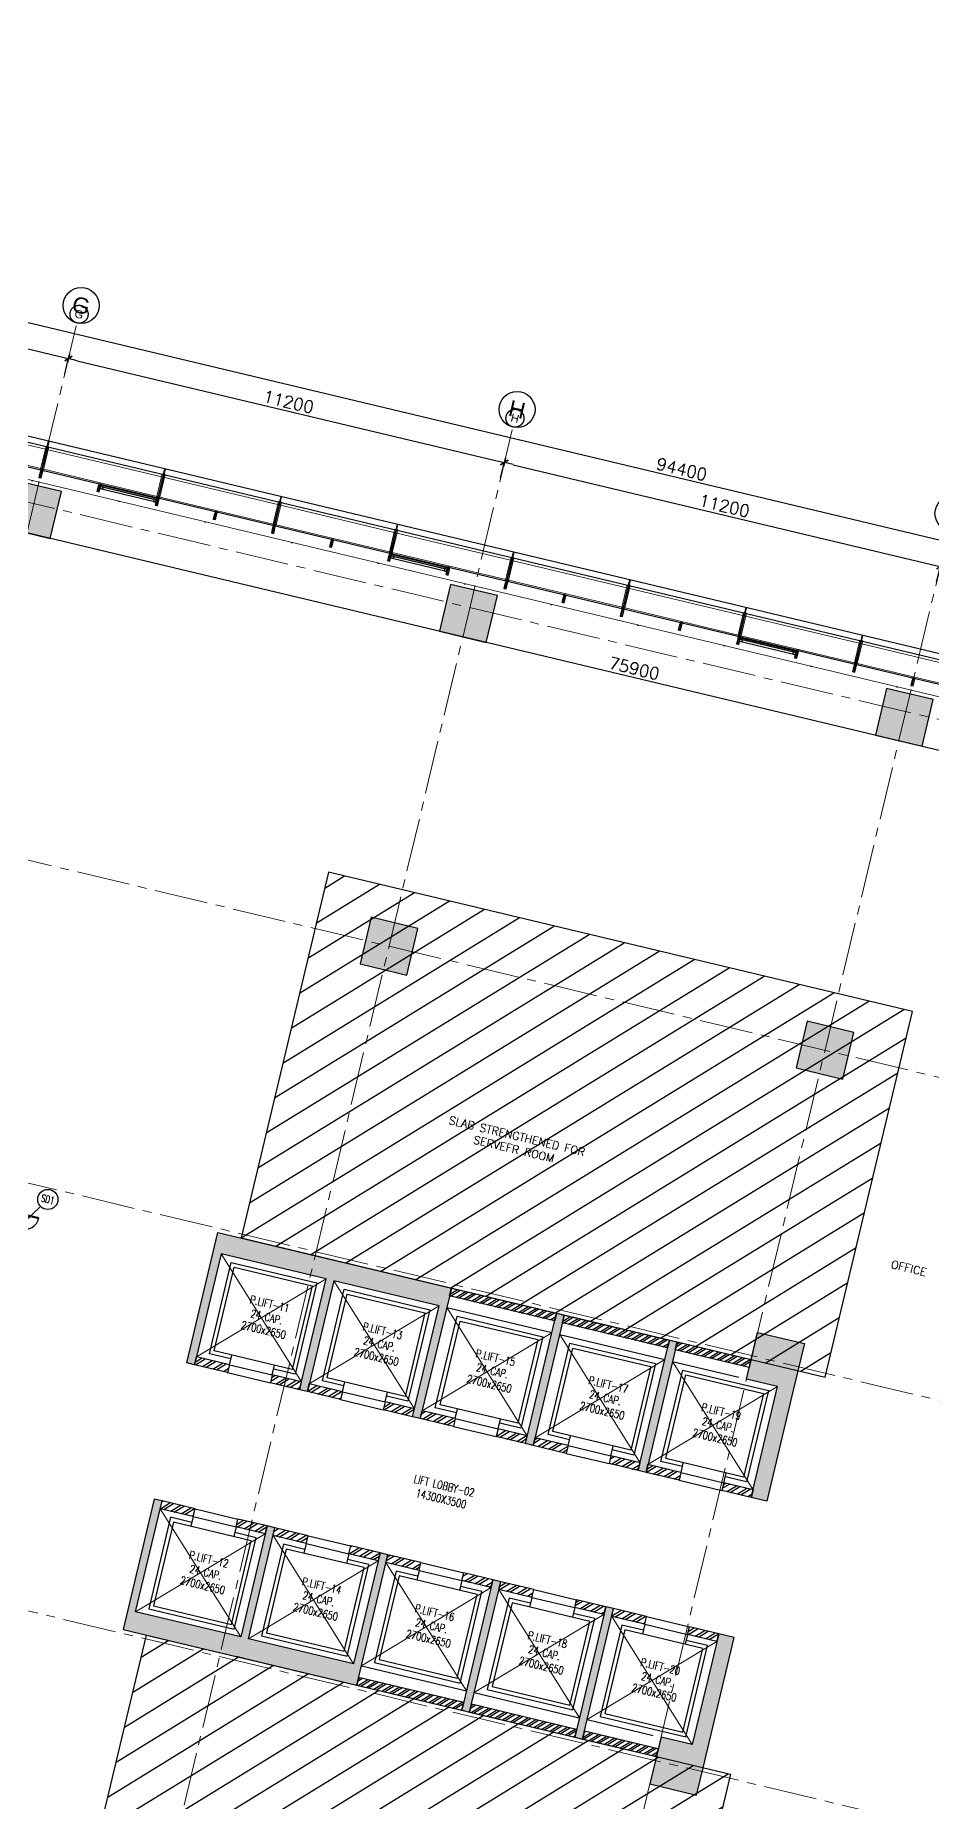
# Model space of a CAD drawing. Header units: millimetres. Extents: x 783817721 to 783927949, y 1443754877 to 1443839643.
# Drawn here: x 783863841 to 783886241, y 1443793522 to 1443837664 of the extents above; entities that cross this region are included whole.
import ezdxf
from ezdxf.enums import TextEntityAlignment as Align

# ---------------------------------------------------------------- set-up
doc = ezdxf.new("R2010")
doc.units = ezdxf.units.MM
doc.header["$LTSCALE"] = 700
doc.header["$PDMODE"] = 32
doc.header["$PDSIZE"] = 0.35
for name, pattern in [('CENTER2', [28.575, 19.05, -3.175, 3.175, -3.175]), ('DOT2', [3.175, 0, -3.175]), ('HIDDEN', [9.525, 6.35, -3.175]), ('HIDDEN2', [0.1875, 0.125, -0.0625]), ('x-1-002 base$0$B0703', [4.6875, 3.125, -1.5625])]:
    doc.linetypes.add(name, pattern=pattern)
doc.layers.get('0').update_dxf_attribs({"linetype": 'CONTINUOUS'})
doc.layers.get('Defpoints').update_dxf_attribs({"linetype": 'CONTINUOUS'})
for name, color, linetype, lineweight in [('2-004-Parking Entrance-section base$0$00ANNO-d', 9, 'CONTINUOUS', 5), ('A-CUTOUT BELOW', 8, 'HIDDEN', 5), ('A-GRID', 31, 'CENTER2', 5), ('A-SLAB', 5, 'CONTINUOUS', 9), ('x-1-002 base$0$28STRU-z', 8, 'x-1-002 base$0$B0703', 9), ('x-1-002 base$0$31EXFR', 7, 'CONTINUOUS', 25), ('x-1-002 base$0$31EXFR-a', 6, 'CONTINUOUS', 13)]:
    doc.layers.add(name, color=color, linetype=linetype, lineweight=lineweight)
for name, color, linetype in [('A-COL', 31, 'CONTINUOUS'), ('A-COL-HAT', 250, 'CONTINUOUS'), ('A-DIM-GRID', 3, 'CONTINUOUS'), ('A-DOOR', 1, 'CONTINUOUS'), ('A-GLAZING', 1, 'CONTINUOUS'), ('A-GN', 2, 'CONTINUOUS'), ('A-HATCH', 8, 'CONTINUOUS'), ('A-LIFT', 2, 'CONTINUOUS'), ('A-SILL', 2, 'CONTINUOUS'), ('A-sunk', 250, 'CONTINUOUS'), ('A-TAG-DOOR', 2, 'CONTINUOUS'), ('A-TAG-RMNAME', 6, 'CONTINUOUS'), ('A-UNS profile', 1, 'CONTINUOUS'), ('A-WALL', 7, 'CONTINUOUS'), ('A-Wall cutout', 6, 'HIDDEN2'), ('A-Wall Cutout marking', 6, 'HIDDEN'), ('A-WALL-XXX', 7, 'CONTINUOUS'), ('x-1-002 base$0$00DM50', 9, 'CONTINUOUS'), ('x-1-002 base$0$31 EXFR', 7, 'CONTINUOUS')]:
    doc.layers.add(name, color=color, linetype=linetype)
doc.layers.add('x-1-002 base$0$31EXFR-hlp', color=32, linetype='CONTINUOUS', plot=False)
doc.layers.add('x-1-002 base$0$41EXFI-hlp', color=32, linetype='CONTINUOUS', lineweight=18, plot=False)
doc.layers.add('x-1-003 base$0$43FLFI-$', color=32, linetype='CONTINUOUS', lineweight=18, plot=False)
doc.layers.get('A-Wall cutout').off()
doc.styles.add('Arial', font='arial.ttf')
doc.styles.add('ROMANS', font='romans.shx')
doc.dimstyles.new('A-DIM-100', dxfattribs={"dimscale": 100, "dimtxt": 2, "dimasz": 1.5, "dimexe": 0, "dimexo": 0, "dimgap": 0.5, "dimtad": 1, "dimdec": 0, "dimzin": 0, "dimdsep": 46, "dimtxsty": 'ROMANS', "dimblk": 'AR-DIM-ARROW', "dimcen": 0.09, "dimclrd": 3, "dimclre": 8, "dimclrt": 6, "dimadec": 0, "dimazin": 0, "dimtfac": 1, "dimtdec": 0, "dimtofl": 0, "dimtmove": 0, "dimatfit": 3, "dimldrblk": 'AR-LED-ARROW', "dimfxl": 0.18, "dimtolj": 1, "dimtzin": 0, "dimlwd": -1, "dimarcsym": 0})
doc.dimstyles.new('A-DIM-GRID-100', dxfattribs={"dimscale": 100, "dimtxt": 3, "dimasz": 2.25, "dimexe": 0.18, "dimexo": 0, "dimgap": 0.75, "dimtad": 1, "dimdec": 0, "dimzin": 0, "dimdsep": 46, "dimtxsty": 'ROMANS', "dimblk": 'AR-DIM-ARROW', "dimcen": 2, "dimclrd": 256, "dimclre": 8, "dimclrt": 7, "dimaunit": 1, "dimadec": 0, "dimazin": 0, "dimtfac": 1, "dimtdec": 0, "dimtix": 1, "dimtofl": 0, "dimtmove": 2, "dimatfit": 3, "dimldrblk": 'AR-LED-ARROW', "dimfxl": 0.18, "dimtolj": 1, "dimtzin": 0, "dimlwd": -1, "dimlwe": -1, "dimarcsym": 0})
pattern_1 = [(31.58264, (783812088.39, 1443708293.1), (-99.77015, 162.28422), []), (31.58264, (783812175.74, 1443708272.26), (-99.77015, 162.28422), [])]
pattern_2 = [(31.58264, (783689694.3, 1443468547.2), (-332.5672, 540.9474), [])]
pattern_3 = [(31.58264, (783833182.66, 1443833780.9), (-74.8276, 121.71316), []), (31.58264, (783833248.17, 1443833765.27), (-74.8276, 121.71316), [])]

# ---------------------------------------------------------------- blocks, each defined once
blk = doc.blocks.new('TAG-GRID-NO')
blk.add_circle((0, 0), 4.5)
at = {"color": 6, "style": 'Arial'}
blk.add_attdef('AA', text='', height=4, dxfattribs=at).set_placement((0, 0), align=Align.MIDDLE_CENTER)
blk = doc.blocks.new('col-2 -15')
at = {"layer": 'A-COL', "ltscale": 0.1}
h = blk.add_hatch(color=250, dxfattribs=at)
h.dxf.hatch_style = 1
h.paths.add_polyline_path([(53500, 26350), (53500, 27550), (54700, 27550), (54700, 26850), (54700, 26350), (54700, 23500), (54300, 23500), (54300, 26350)])
h.paths.add_polyline_path([(53500, 17150), (53500, 15950), (54700, 15950), (54700, 16650), (54700, 17150), (54700, 20000), (54300, 20000), (54300, 17150)])
h = blk.add_hatch(color=250, dxfattribs=at)
h.dxf.hatch_style = 1
h.paths.add_polyline_path([(45800, 16650), (45800, 20000), (45600, 20000), (45600, 17150), (42900, 17150), (42900, 20000), (42700, 20000), (42700, 17150), (40000, 17150), (40000, 20000), (39800, 20000), (39800, 16650), (42700, 16650), (42700, 16651), (42900, 16651), (42900, 16650), (45400, 16650), (45600, 16650)])
h.paths.add_polyline_path([(45800, 26350), (45800, 26850), (39800, 26850), (39800, 23500), (40000, 23500), (40000, 26350), (42700, 26350), (42700, 23500), (42900, 23500), (42900, 26350), (45600, 26350), (45600, 23500), (45800, 23500)])
h = blk.add_hatch(color=250, dxfattribs=at)
h.dxf.hatch_style = 1
h.paths.add_polyline_path([(48700, 26850), (48700, 23500), (48500, 23500), (48500, 26850)])
h = blk.add_hatch(color=250, dxfattribs=at)
h.dxf.hatch_style = 1
h.paths.add_polyline_path([(51600, 26850), (51600, 23500), (51400, 23500), (51400, 26850)])
h = blk.add_hatch(color=250, dxfattribs=at)
h.dxf.hatch_style = 1
h.paths.add_polyline_path([(48700, 16650), (48700, 20000), (48500, 20000), (48500, 16650)])
h = blk.add_hatch(color=250, dxfattribs=at)
h.dxf.hatch_style = 1
h.paths.add_polyline_path([(51600, 16650), (51600, 20000), (51400, 20000), (51400, 16650)])
at = {"layer": 'A-COL-HAT', "ltscale": 0.1}
h = blk.add_hatch(color=256, dxfattribs=at)
h.dxf.hatch_style = 1
h.paths.add_polyline_path([(30500, 42750), (31700, 42750), (31700, 43950), (30500, 43950)])
h = blk.add_hatch(color=256, dxfattribs=at)
h.dxf.hatch_style = 1
h.paths.add_polyline_path([(41700, 42750), (42900, 42750), (42900, 43950), (41700, 43950)])
h = blk.add_hatch(color=256, dxfattribs=at)
h.dxf.hatch_style = 1
h.paths.add_polyline_path([(52900, 42750), (54100, 42750), (54100, 43950), (52900, 43950)])
h = blk.add_hatch(color=256, dxfattribs=at)
h.dxf.hatch_style = 1
h.paths.add_polyline_path([(41700, 34200), (42900, 34200), (42900, 35400), (41700, 35400)])
h = blk.add_hatch(color=256, dxfattribs=at)
h.dxf.hatch_style = 1
h.paths.add_polyline_path([(52900, 34200), (54100, 34200), (54100, 35400), (52900, 35400)])
at = {"layer": 'A-COL', "color": 9, "linetype": 'DOT2'}
blk.add_lwpolyline([(84600, -550), (8700, -550, -0.414214), (-550, 8700), (-550, 34800, -0.414214), (8700, 44050), (84600, 44050, -0.414214), (93850, 34800), (93850, 8700, -0.414214)], format="xyb", close=True, dxfattribs=at)
at = {"layer": 'A-COL', "ltscale": 0.1}
for points in [[(30500, 42750), (31700, 42750), (31700, 43950), (30500, 43950)], [(41700, 42750), (42900, 42750), (42900, 43950), (41700, 43950)], [(52900, 42750), (54100, 42750), (54100, 43950), (52900, 43950)], [(41700, 34200), (42900, 34200), (42900, 35400), (41700, 35400)], [(52900, 34200), (54100, 34200), (54100, 35400), (52900, 35400)], [(45800, 26850), (45800, 23500), (45600, 23500), (45600, 26350), (42900, 26350), (42900, 23500), (42700, 23500), (42700, 26350), (40000, 26350), (40000, 23500), (39800, 23500), (39800, 26850)]]:
    blk.add_lwpolyline(points, close=True, dxfattribs=at)
for points in [[(53500, 26350), (53500, 27550), (54700, 27550), (54700, 26850), (54700, 26350), (54700, 23500), (54300, 23500), (54300, 26350), (53500, 26350)], [(48700, 26850), (48700, 23500), (48500, 23500), (48500, 26850), (48700, 26850)], [(51600, 26850), (51600, 23500), (51400, 23500), (51400, 26850), (51600, 26850)], [(42900, 16650), (45800, 16650), (45800, 20000), (45600, 20000), (45600, 17150), (42900, 17150), (42900, 20000), (42700, 20000), (42700, 17150), (40000, 17150), (40000, 20000), (39800, 20000), (39800, 16650), (42700, 16650), (42700, 16651), (42900, 16651), (42900, 16650), (45400, 16650), (45400, 16650), (45600, 16650)], [(48700, 16650), (48700, 20000), (48500, 20000), (48500, 16650), (48700, 16650)], [(51600, 16650), (51600, 20000), (51400, 20000), (51400, 16650), (51600, 16650)], [(53500, 17150), (53500, 15950), (54700, 15950), (54700, 16650), (54700, 17150), (54700, 20000), (54300, 20000), (54300, 17150), (53500, 17150)]]:
    blk.add_lwpolyline(points, dxfattribs=at)
at = {"layer": 'A-GRID', "color": 1, "ltscale": 0.1}
for p, q in [((31100, -5272), (31100, 48139)), ((42300, -5272), (42300, 48139)), ((53500, -5272), (53500, 48139)), ((-3711, 43500), (95724, 43500)), ((-3711, 34800), (95724, 34800)), ((-3711, 26950), (95724, 26950)), ((-3711, 16550), (95724, 16550))]:
    blk.add_line(p, q, dxfattribs=at)
at = {"layer": 'A-GN', "xscale": 100.0000000000001, "yscale": 100.0000000000001, "zscale": 100.0000000000001, "rotation": 359.9999999138098}
for p, values in [((31101, 48589), {'AA': 'G'}), ((42300, 48589), {'AA': 'H'}), ((53500, 48589), {'AA': 'J'})]:
    blk.add_blockref('TAG-GRID-NO', p, dxfattribs=at).add_auto_attribs(values)
blk = doc.blocks.new('Grid -01')
at = {"layer": 'A-Wall Cutout marking', "color": 2, "xscale": 50, "yscale": 50, "zscale": 50, "rotation": 359.9999999055467}
for p, values in [((23001, 246772), {'AA': 'G'}), ((34200, 246772), {'AA': 'H'})]:
    blk.add_blockref('TAG-GRID-NO', p, dxfattribs=at).add_auto_attribs(values)
blk = doc.blocks.new('AR-DIM-ARROW')
for p, q in [((-1, 0), (0, 0)), ((0, -0.5), (0, 0.5))]:
    blk.add_line(p, q)
at = {"color": 6}
blk.add_line((-0.35, -0.35), (0.35, 0.35), dxfattribs=at)
blk = doc.blocks.new('*D391')
at = {"layer": 'A-DIM-GRID', "color": 8, "transparency": 16777216}
for p, q in [((783852659, 1443832035), (783852757, 1443832445)), ((783864575, 1443829192), (783864673, 1443829603))]:
    blk.add_line(p, q, dxfattribs=at)
at = {"layer": 'A-DIM-GRID', "transparency": 16777216}
blk.add_line((783852972, 1443832376), (783864450, 1443829638), dxfattribs=at)
at = {"layer": 'Defpoints', "color": 0, "transparency": 16777216}
for p in [(783852659, 1443832035, 0), (783864669, 1443829585), (783864575, 1443829192, 0)]:
    blk.add_point(p, dxfattribs=at)
at = {"layer": 'A-DIM-GRID', "transparency": 16777216, "xscale": 225, "yscale": 225, "zscale": 225}
for p, rotation in [((783852753, 1443832428), 166.5826444062369), ((783864669, 1443829585), 346.5826444062369)]:
    blk.add_blockref('AR-DIM-ARROW', p, dxfattribs=dict(at, rotation=rotation))
at = {"layer": 'A-DIM-GRID', "color": 7, "transparency": 16777216, "insert": (783858763, 1443831226), "char_height": 300, "attachment_point": 5, "rotation": 346.5826, "style": 'ROMANS'}
blk.add_mtext('\\A1;12250', dxfattribs=at)
blk = doc.blocks.new('AR-LED-ARROW')
for p, q in [((0, 0), (-1, 0)), ((-0.35, 0.35), (-0.38, 0.33)), ((0, 0), (-0.38, 0.33)), ((0, 0), (-0.38, -0.33)), ((0, 0), (-0.35, 0.35)), ((0, 0), (-0.35, -0.35)), ((-0.35, -0.35), (-0.38, -0.33))]:
    blk.add_line(p, q)
blk = doc.blocks.new('*D392')
at = {"layer": 'A-DIM-GRID', "color": 8, "transparency": 16777216}
for p, q in [((783864575, 1443829192), (783864673, 1443829603)), ((783875469, 1443826593), (783875567, 1443827004))]:
    blk.add_line(p, q, dxfattribs=at)
at = {"layer": 'A-DIM-GRID', "transparency": 16777216}
blk.add_line((783864887, 1443829533), (783875344, 1443827039), dxfattribs=at)
at = {"layer": 'Defpoints', "color": 0, "transparency": 16777216}
for p in [(783864575, 1443829192, 0), (783875563, 1443826987), (783875469, 1443826593, 0)]:
    blk.add_point(p, dxfattribs=at)
at = {"layer": 'A-DIM-GRID', "transparency": 16777216, "xscale": 225, "yscale": 225, "zscale": 225}
for p, rotation in [((783864669, 1443829585), 166.5826444062369), ((783875563, 1443826987), 346.5826444062369)]:
    blk.add_blockref('AR-DIM-ARROW', p, dxfattribs=dict(at, rotation=rotation))
at = {"layer": 'A-DIM-GRID', "color": 7, "transparency": 16777216, "insert": (783870168, 1443828505), "char_height": 300, "attachment_point": 5, "rotation": 346.5826, "style": 'ROMANS'}
blk.add_mtext('\\A1;11200', dxfattribs=at)
blk = doc.blocks.new('*D393')
at = {"layer": 'A-DIM-GRID', "color": 8, "transparency": 16777216}
for p, q in [((783875469, 1443826593), (783875567, 1443827004)), ((783886363, 1443823995), (783886461, 1443824405))]:
    blk.add_line(p, q, dxfattribs=at)
at = {"layer": 'A-DIM-GRID', "transparency": 16777216}
blk.add_line((783875782, 1443826934), (783886238, 1443824440), dxfattribs=at)
at = {"layer": 'Defpoints', "color": 0, "transparency": 16777216}
for p in [(783875469, 1443826593, 0), (783886457, 1443824388), (783886363, 1443823995, 0)]:
    blk.add_point(p, dxfattribs=at)
at = {"layer": 'A-DIM-GRID', "transparency": 16777216, "xscale": 225, "yscale": 225, "zscale": 225}
for p, rotation in [((783875563, 1443826987), 166.5826444062369), ((783886457, 1443824388), 346.5826444062369)]:
    blk.add_blockref('AR-DIM-ARROW', p, dxfattribs=dict(at, rotation=rotation))
at = {"layer": 'A-DIM-GRID', "color": 7, "transparency": 16777216, "insert": (783881062, 1443825906), "char_height": 300, "attachment_point": 5, "rotation": 346.5826, "style": 'ROMANS'}
blk.add_mtext('\\A1;11200', dxfattribs=at)
blk = doc.blocks.new('p.lift')
at = {"layer": 'A-LIFT', "color": 9}
for p, q in [((550, 2350), (550, 2100)), ((1650, 2350), (1650, 2100))]:
    blk.add_line(p, q, dxfattribs=at)
blk.add_lwpolyline([(550, 2200), (0, 2200), (0, -149), (2200, -149), (2200, 2200), (1650, 2200)], dxfattribs=at)
blk.add_lwpolyline([(2100, -49), (2100, 2100), (100, 2100), (100, -49)], close=True, dxfattribs=at)
blk = doc.blocks.new('x-1-002 base$0$41EXFI_Substucture area_full')
at = {"layer": 'A-UNS profile', "color": 9}
for points in [[(73400, 10300), (-2500, 10300)], [(73400, 10150), (-2500, 10150)]]:
    blk.add_lwpolyline(points, dxfattribs=at)
blk = doc.blocks.new('x-1-002 base$0$41_UNS_Mullion')
at = {"layer": 'x-1-002 base$0$31EXFR', "color": 8}
for points in [[(-30, -20), (30, -20), (30, 10), (-30, 10)], [(-11, -45), (-30, -45), (-30, -185), (30, -185), (30, -45), (11, -45), (11, -20), (-11, -20)]]:
    blk.add_lwpolyline(points, close=True, dxfattribs=at)
at = {"layer": 'x-1-002 base$0$41EXFI-hlp', "color": 8}
blk.add_lwpolyline([(0, 0), (0, -185)], dxfattribs=at)
blk = doc.blocks.new('x-1-002 base$0$grill separation_structure plan')
at = {"layer": 'x-1-002 base$0$28STRU-z'}
for points in [[(-37, 10), (-37, -608), (0, -608), (37, -608), (37, 10)], [(11, -1), (11, -740), (-11, -740), (-11, -1)]]:
    blk.add_lwpolyline(points, dxfattribs=at)
at = {"layer": 'x-1-002 base$0$31EXFR-a'}
blk.add_lwpolyline([(0, 0), (0, -608)], dxfattribs=at)
blk = doc.blocks.new('x-1-002 base$0$28_Stru_Catwalk supporting structure')
at = {"rotation": 179.9999999999999}
for p in [(31100, 44360), (34087, 44360), (37073, 44360), (40060, 44360), (43047, 44360), (46033, 44360), (49020, 44360), (52007, 44360)]:
    blk.add_blockref('x-1-002 base$0$grill separation_structure plan', p, dxfattribs=at)
blk = doc.blocks.new('x-1-002 base$0$31_Exfr_Catwalk')
at = {"layer": 'x-1-002 base$0$31EXFR-a', "color": 9, "elevation": 0}
for points in [[(28113, 44390), (31100, 44390), (31100, 44890), (28113, 44890)], [(31100, 44390), (34087, 44390), (34087, 44890), (31100, 44890)], [(34087, 44390), (37073, 44390), (37073, 44890), (34087, 44890)], [(37073, 44390), (40060, 44390), (40060, 44890), (37073, 44890)], [(40060, 44390), (43047, 44390), (43047, 44890), (40060, 44890)], [(43047, 44390), (46033, 44390), (46033, 44890), (43047, 44890)], [(46033, 44390), (49020, 44390), (49020, 44890), (46033, 44890)], [(49020, 44390), (52007, 44390), (52007, 44890), (49020, 44890)], [(52007, 44390), (54993, 44390), (54993, 44890), (52007, 44890)]]:
    blk.add_lwpolyline(points, close=True, dxfattribs=at)
blk = doc.blocks.new('*U53')
at = {"layer": 'A-GLAZING'}
for points in [[(1482, 140), (1482, 165), (11, 165), (11, 140)], [(32, 75), (32, 140), (57, 140), (94, 140), (94, 85), (72, 85), (72, 75)], [(32, 140), (1461, 140), (1461, 75), (32, 75)], [(1461, 75), (1461, 140), (1399, 140), (1399, 85), (1411, 85), (1411, 75)]]:
    blk.add_lwpolyline(points, close=True, dxfattribs=at)
at = {"layer": 'x-1-003 base$0$43FLFI-$'}
for p, q in [((0, 0), (0, 186)), ((1493, 0), (1493, 100))]:
    blk.add_line(p, q, dxfattribs=at)
blk = doc.blocks.new('A$Ce1eada2b')
at = {"layer": 'x-1-002 base$0$31EXFR-a', "color": 9}
blk.add_lwpolyline([(50164, 23449), (-25736, 23449), (-26805, 23389), (-27860, 23210), (-28899, 22910), (-29879, 22504), (-30817, 21986), (-31690, 21366), (-32489, 20652), (-33203, 19854), (-33822, 18980), (-34340, 18043), (-34750, 17053), (-35047, 16024), (-35226, 14969), (-35286, 13900), (-35286, -12201), (-35226, -13270), (-35047, -14326), (-34747, -15364), (-34341, -16344), (-33822, -17282), (-33203, -18155)], dxfattribs=at)
at = {"layer": 'x-1-002 base$0$31EXFR-hlp'}
blk.add_lwpolyline([(-25736, -21751), (50164, -21751, 0.414214), (59714, -12201), (59714, 13899, 0.414214), (50164, 23449), (-25736, 23449, 0.414214), (-35286, 13899), (-35286, -12201, 0.414214)], format="xyb", close=True, dxfattribs=at)
at = {"color": 9}
blk.add_blockref('x-1-002 base$0$41EXFI_Substucture area_full', (-23236, 13899), dxfattribs=at)
for p in [(-1843, 23264), (5624, 23264), (14584, 23264)]:
    blk.add_blockref('*U53', p)
at = {"layer": 'x-1-002 base$0$00DM50'}
blk.add_blockref('x-1-002 base$0$28_Stru_Catwalk supporting structure', (-34436, -20901), dxfattribs=at)
at = {"layer": 'x-1-002 base$0$31 EXFR'}
blk.add_blockref('x-1-002 base$0$31_Exfr_Catwalk', (-34436, -20901), dxfattribs=at)
at = {"layer": 'x-1-002 base$0$31EXFR'}
for p in [(-3336, 23449), (-1843, 23449), (-349, 23449), (1144, 23449), (2637, 23449), (4131, 23449), (5624, 23449), (7117, 23449), (8611, 23449), (10104, 23449), (11597, 23449), (13091, 23449), (14584, 23449), (16077, 23449), (17571, 23449), (19064, 23449)]:
    blk.add_blockref('x-1-002 base$0$41_UNS_Mullion', p, dxfattribs=at)
blk = doc.blocks.new('*D431')
at = {"layer": 'A-DIM-GRID', "color": 8, "transparency": 16777216}
for p, q in [((783842143, 1443831695), (783841837, 1443830413)), ((783915972, 1443814083), (783915666, 1443812801))]:
    blk.add_line(p, q, dxfattribs=at)
at = {"layer": 'A-DIM-GRID', "transparency": 16777216}
blk.add_line((783915451, 1443812870), (783842060, 1443830378), dxfattribs=at)
at = {"layer": 'Defpoints', "color": 0, "transparency": 16777216}
for p in [(783842143, 1443831695, 0), (783841841, 1443830430), (783915972, 1443814083, 0)]:
    blk.add_point(p, dxfattribs=at)
at = {"layer": 'A-DIM-GRID', "transparency": 16777216, "xscale": 225, "yscale": 225, "zscale": 225}
for p, rotation in [((783841841, 1443830430), 166.5826444062369), ((783915670, 1443812818), 346.5826444062369)]:
    blk.add_blockref('AR-DIM-ARROW', p, dxfattribs=dict(at, rotation=rotation))
at = {"layer": 'A-DIM-GRID', "color": 7, "transparency": 16777216, "insert": (783878808, 1443821843), "char_height": 300, "attachment_point": 5, "rotation": 346.5826, "style": 'ROMANS'}
blk.add_mtext('\\A1;75900', dxfattribs=at)
blk = doc.blocks.new('ELE')
at = {"layer": 'A-DOOR'}
for p, q in [((2537601, -555441), (2537556, -555441)), ((2537556, -555441), (2537556, -556291)), ((2537601, -556291), (2537601, -555441)), ((2537481, -556366), (2537481, -556291)), ((2537481, -556291), (2537496, -556291)), ((2537496, -556366), (2537481, -556366)), ((2537496, -556366), (2537496, -556291)), ((2537496, -556291), (2537556, -556291)), ((2537496, -556291), (2537496, -556366)), ((2537591, -556366), (2537496, -556366)), ((2537556, -556291), (2537556, -556336)), ((2537556, -556291), (2537601, -556291)), ((2537556, -556336), (2537591, -556336)), ((2537591, -556336), (2537591, -556366)), ((2538406, -556336), (2538371, -556336)), ((2538371, -556336), (2538371, -556366)), ((2538371, -556366), (2538466, -556366)), ((2538466, -556291), (2538406, -556291)), ((2538406, -556291), (2538406, -556336)), ((2538481, -556291), (2538466, -556291)), ((2538466, -556291), (2538466, -556366)), ((2538466, -556366), (2538466, -556291)), ((2538466, -556366), (2538481, -556366)), ((2538481, -556366), (2538481, -556291))]:
    blk.add_line(p, q, dxfattribs=at)
blk.add_arc((2537556, -556291), 850, 0, 90, dxfattribs=at)
blk = doc.blocks.new('TAG-DOOR-WINOW')
blk.add_circle((0, 0), 2.8)
at = {"style": 'ROMANS', "width": 0.7}
blk.add_attdef('DW', text='', height=2, dxfattribs=at).set_placement((0, 0), align=Align.MIDDLE_CENTER)
blk = doc.blocks.new('*D99')
at = {"layer": 'A-DIM-GRID', "color": 8, "transparency": 16777216}
for p, q in [((783830850, 1443824219), (783834036, 1443837572)), ((783922822, 1443802939), (783925859, 1443815667))]:
    blk.add_line(p, q, dxfattribs=at)
at = {"layer": 'A-DIM-GRID', "transparency": 16777216}
blk.add_line((783834250, 1443837502), (783925636, 1443815702), dxfattribs=at)
at = {"layer": 'Defpoints', "color": 0, "transparency": 16777216}
for p in [(783830850, 1443824219), (783925854, 1443815650), (783922822, 1443802939)]:
    blk.add_point(p, dxfattribs=at)
at = {"layer": 'A-DIM-GRID', "transparency": 16777216, "xscale": 225, "yscale": 225, "zscale": 225}
for p, rotation in [((783834031, 1443837554), 166.5826029587621), ((783925854, 1443815650), 346.5826029587622)]:
    blk.add_blockref('AR-DIM-ARROW', p, dxfattribs=dict(at, rotation=rotation))
at = {"layer": 'A-DIM-GRID', "color": 7, "transparency": 16777216, "insert": (783879995, 1443826821), "char_height": 300, "attachment_point": 5, "rotation": 346.5826, "style": 'ROMANS'}
blk.add_mtext('\\A1;94400', dxfattribs=at)

msp = doc.modelspace()

# ---------------------------------------------------------------- hatches: boundary and pattern name
at = {"layer": 'A-HATCH', "ltscale": 0.01}
h = msp.add_hatch(dxfattribs=at)
h.set_pattern_fill('ANSI32', color=256, scale=15, angle=0.00004, style=0)
h.set_pattern_definition([(31.58264, (783859871.75, 1443771061.31), (-74.8276, 121.71316), []), (31.58264, (783859937.27, 1443771045.69), (-74.8276, 121.71316), [])])
h.paths.add_polyline_path([(783874239.4, 1443806355.4), (783876865.7, 1443805728.9), (783876819.3, 1443805534.4), (783874193, 1443806160.9)])
h = msp.add_hatch(dxfattribs=at)
h.set_pattern_fill('ANSI32', color=256, scale=15, angle=0.00004, style=0)
h.set_pattern_definition([(31.58264, (783862692.6, 1443770388.39), (-74.8276, 121.71316), []), (31.58264, (783862758.11, 1443770372.76), (-74.8276, 121.71316), [])])
h.paths.add_polyline_path([(783877060.2, 1443805682.5), (783879686.6, 1443805056), (783879640.1, 1443804861.4), (783877013.8, 1443805488)])
h = msp.add_hatch(dxfattribs=at)
h.set_pattern_fill('ANSI32', color=256, scale=15, angle=0.00004, style=0)
h.set_pattern_definition(pattern_3)
h.paths.add_polyline_path([(783879881.1, 1443805009.6), (783879834.7, 1443804815), (783881682.8, 1443804374.2), (783881729.2, 1443804568.7)])
at = {"layer": 'A-HATCH'}
h = msp.add_hatch(dxfattribs=at)
h.set_pattern_fill('ANSI32', color=256, scale=20, angle=0.00004, style=0)
h.set_pattern_definition(pattern_1)
h.paths.add_polyline_path([(783868693, 1443804440.2), (783867866.8, 1443804637.2), (783867820.4, 1443804442.7), (783868646.6, 1443804245.6)])
h.paths.add_polyline_path([(783870446.7, 1443803816.2), (783870493.1, 1443804010.7), (783869762.9, 1443804184.9), (783869716.5, 1443803990.4)])
h.paths.add_polyline_path([(783870687.6, 1443803964.3), (783870641.2, 1443803769.8), (783871467.4, 1443803572.7), (783871513.8, 1443803767.2)])
h.paths.add_polyline_path([(783873267.5, 1443803143.3), (783873313.9, 1443803337.8), (783872583.8, 1443803512), (783872537.4, 1443803317.4)])
h.paths.add_polyline_path([(783873508.5, 1443803291.4), (783873462.1, 1443803096.9), (783874288.2, 1443802899.8), (783874334.7, 1443803094.3)])
h.paths.add_polyline_path([(783875404.6, 1443802839.1), (783875358.2, 1443802644.5), (783876088.4, 1443802470.3), (783876134.8, 1443802664.9)])
h.paths.add_polyline_path([(783877155.5, 1443802421.4), (783876329.3, 1443802618.5), (783876282.9, 1443802423.9), (783877109.1, 1443802226.8)])
h.paths.add_polyline_path([(783878225.5, 1443802166.1), (783878179.1, 1443801971.6), (783878909.2, 1443801797.4), (783878955.6, 1443801992)])
h.paths.add_polyline_path([(783879976.3, 1443801748.5), (783879150.2, 1443801945.6), (783879103.7, 1443801751), (783879929.9, 1443801553.9)])
h.paths.add_polyline_path([(783881046.3, 1443801493.2), (783880999.9, 1443801298.7), (783881730.1, 1443801124.5), (783881776.5, 1443801319)])
h = msp.add_hatch(dxfattribs=at)
h.set_pattern_fill('ANSI32', color=256, scale=20, angle=0.00004, style=0)
h.set_pattern_definition(pattern_1)
h.paths.add_polyline_path([(783880187.8, 1443797894.2), (783880141.4, 1443797699.7), (783880871.5, 1443797525.5), (783880917.9, 1443797720)])
h.paths.add_polyline_path([(783879117.8, 1443798149.4), (783878291.6, 1443798346.5), (783878245.2, 1443798152), (783879071.4, 1443797954.9)])
h.paths.add_polyline_path([(783877366.9, 1443798567.1), (783877320.5, 1443798372.6), (783878050.7, 1443798198.4), (783878097.1, 1443798392.9)])
h.paths.add_polyline_path([(783875470.8, 1443799019.5), (783875424.3, 1443798824.9), (783876250.5, 1443798627.8), (783876296.9, 1443798822.4)])
h.paths.add_polyline_path([(783875276.2, 1443799065.9), (783874546.1, 1443799240), (783874499.7, 1443799045.5), (783875229.8, 1443798871.3)])
h.paths.add_polyline_path([(783873429.7, 1443799300.8), (783873476.1, 1443799495.3), (783872649.9, 1443799692.4), (783872603.5, 1443799497.8)])
h.paths.add_polyline_path([(783871725.2, 1443799913), (783871678.8, 1443799718.4), (783872409, 1443799544.3), (783872455.4, 1443799738.8)])
h.paths.add_polyline_path([(783869829.1, 1443800365.3), (783869782.7, 1443800170.8), (783870608.8, 1443799973.7), (783870655.3, 1443800168.2)])
h.paths.add_polyline_path([(783868904.4, 1443800585.9), (783868858, 1443800391.4), (783869588.1, 1443800217.2), (783869634.5, 1443800411.7)])
h.paths.add_polyline_path([(783867788, 1443800646.6), (783867834.4, 1443800841.1), (783867008.2, 1443801038.2), (783866961.8, 1443800843.7)])
at = {"layer": 'A-HATCH', "ltscale": 0.01}
h = msp.add_hatch(dxfattribs=at)
h.set_pattern_fill('ANSI32', color=256, scale=15, angle=0.00004, style=0)
h.set_pattern_definition([(31.58264, (783853560.84, 1443828919.6), (-74.8276, 121.71316), []), (31.58264, (783853626.36, 1443828903.97), (-74.8276, 121.71316), [])])
h.paths.add_polyline_path([(783874498.9, 1443795807.3), (783871872.6, 1443796433.9), (783871919, 1443796628.4), (783874545.3, 1443796001.9)])
h = msp.add_hatch(dxfattribs=at)
h.set_pattern_fill('ANSI32', color=256, scale=15, angle=0.00004, style=0)
h.set_pattern_definition([(31.58264, (783856381.69, 1443828246.68), (-74.8276, 121.71316), []), (31.58264, (783856447.2, 1443828231.05), (-74.8276, 121.71316), [])])
h.paths.add_polyline_path([(783877319.7, 1443795134.4), (783874693.4, 1443795760.9), (783874739.8, 1443795955.5), (783877366.1, 1443795329)])
h = msp.add_hatch(dxfattribs=at)
h.set_pattern_fill('ANSI32', color=256, scale=15, angle=0.00004, style=0)
h.set_pattern_definition(pattern_3)
h.paths.add_polyline_path([(783879362.4, 1443794647.1), (783879408.8, 1443794841.7), (783877560.7, 1443795282.5), (783877514.3, 1443795088)])
at = {"layer": 'A-sunk'}
h = msp.add_hatch(dxfattribs=at)
h.set_pattern_fill('ANSI31', color=256, scale=200, angle=0.00004)
h.set_pattern_definition(pattern_2)
h.paths.add_polyline_path([(783885758.1, 1443813271.2), (783871167.5, 1443816751.8), (783868986.3, 1443807608.6), (783883576.9, 1443804127.9)])
h = msp.add_hatch(dxfattribs=at)
h.set_pattern_fill('ANSI31', color=256, scale=200, angle=0.00004)
h.set_pattern_definition(pattern_2)
h.paths.add_polyline_path([(783879028.8, 1443785062.8), (783864438.2, 1443788543.4), (783866619.4, 1443797687), (783881210, 1443794206.3)])

# ---------------------------------------------------------------- linework, layer by layer
at = {"layer": 'A-CUTOUT BELOW'}
for p, q in [((783868481.7, 1443807214.9, 0), (783870493.1, 1443804010.7, 0)), ((783871108, 1443806588.4, 0), (783867866.8, 1443804637.2, 0)), ((783871302.5, 1443806542, 0), (783873313.9, 1443803337.8, 0)), ((783873928.8, 1443805915.5, 0), (783870687.6, 1443803964.3, 0)), ((783874123.4, 1443805869.1, 0), (783876134.8, 1443802664.9, 0)), ((783876749.7, 1443805242.6, 0), (783873508.5, 1443803291.4, 0)), ((783876944.2, 1443805196.1, 0), (783878955.6, 1443801992, 0)), ((783879570.5, 1443804569.6, 0), (783876329.3, 1443802618.5, 0)), ((783879765.1, 1443804523.2, 0), (783881776.5, 1443801319, 0)), ((783882391.4, 1443803896.7, 0), (783879150.2, 1443801945.6, 0)), ((783866961.8, 1443800843.7, 0), (783868973.2, 1443797639.5, 0)), ((783869588.1, 1443800217.2, 0), (783866346.9, 1443798266, 0)), ((783869782.7, 1443800170.8, 0), (783871794, 1443796966.6, 0)), ((783872409, 1443799544.3, 0), (783869167.7, 1443797593.1, 0)), ((783872603.5, 1443799497.8, 0), (783874614.9, 1443796293.7, 0)), ((783875229.8, 1443798871.3, 0), (783871988.6, 1443796920.2, 0)), ((783875424.3, 1443798824.9, 0), (783877435.7, 1443795620.7, 0)), ((783878050.7, 1443798198.4, 0), (783874809.4, 1443796247.3, 0)), ((783878245.2, 1443798152, 0), (783880256.6, 1443794947.8, 0)), ((783880871.5, 1443797525.5, 0), (783877630.3, 1443795574.3, 0))]:
    msp.add_line(p, q, dxfattribs=at)
at = {"layer": 'A-DOOR', "color": 2}
for p, q in [((783868693, 1443804440.2, 0), (783869762.9, 1443804184.9, 0)), ((783868646.6, 1443804245.6, 0), (783869716.5, 1443803990.4, 0)), ((783871467.4, 1443803572.7, 0), (783872537.4, 1443803317.4, 0)), ((783871513.8, 1443803767.2, 0), (783872583.8, 1443803512, 0)), ((783874334.7, 1443803094.3, 0), (783875404.6, 1443802839.1, 0)), ((783874288.2, 1443802899.8, 0), (783875358.2, 1443802644.5, 0)), ((783877109.1, 1443802226.8, 0), (783878179.1, 1443801971.6, 0)), ((783877155.5, 1443802421.4, 0), (783878225.5, 1443802166.1, 0)), ((783879976.3, 1443801748.5, 0), (783881046.3, 1443801493.2, 0)), ((783879929.9, 1443801553.9, 0), (783880999.9, 1443801298.7, 0)), ((783867834.4, 1443800841.1, 0), (783868904.4, 1443800585.9, 0)), ((783867788, 1443800646.6, 0), (783868858, 1443800391.4, 0)), ((783870608.8, 1443799973.7, 0), (783871678.8, 1443799718.4, 0)), ((783870655.3, 1443800168.2, 0), (783871725.2, 1443799913, 0)), ((783873429.7, 1443799300.8, 0), (783874499.7, 1443799045.5, 0)), ((783873476.1, 1443799495.3, 0), (783874546.1, 1443799240, 0)), ((783876250.5, 1443798627.8, 0), (783877320.5, 1443798372.6, 0)), ((783876296.9, 1443798822.4, 0), (783877366.9, 1443798567.1, 0)), ((783879071.4, 1443797954.9, 0), (783880141.4, 1443797699.7, 0)), ((783879117.8, 1443798149.4, 0), (783880187.8, 1443797894.2, 0))]:
    msp.add_line(p, q, dxfattribs=at)
at = {"layer": 'A-SILL'}
for p, q in [((783874123.3, 1443805868.9, 0), (783876749.8, 1443805243, 0)), ((783876944.2, 1443805196, 0), (783879570.6, 1443804570.1, 0)), ((783879765, 1443804523, 0), (783881418.7, 1443804129, 0)), ((783871988.6, 1443796920.4, 0), (783874614.8, 1443796293.2, 0)), ((783874809.5, 1443796247.5, 0), (783877435.6, 1443795620.3, 0)), ((783877630.3, 1443795574.5, 0), (783879283.8, 1443795179.7, 0))]:
    msp.add_line(p, q, dxfattribs=at)
at = {"layer": 'A-SLAB', "elevation": 0}
msp.add_lwpolyline([(783905622.4, 1443770700), (783831794.1, 1443788312.1, -0.4142136), (783824942.9, 1443799456), (783830999.2, 1443824843.6, -0.4142136), (783842143.2, 1443831694.7), (783915971.5, 1443814082.7, -0.4142136), (783922822.6, 1443802938.8), (783916766.3, 1443777551.2, -0.4142136)], format="xyb", close=True, dxfattribs=at)
at = {"layer": 'A-sunk', "elevation": 0}
for points in [[(783885758.1, 1443813271.2), (783871167.5, 1443816751.8), (783868986.3, 1443807608.6), (783883576.9, 1443804127.9)], [(783879028.8, 1443785062.8), (783864438.2, 1443788543.4), (783866619.4, 1443797687), (783881210, 1443794206.3)]]:
    msp.add_lwpolyline(points, close=True, dxfattribs=at)
at = {"layer": 'A-WALL-XXX'}
for p, q in [((783867820.4, 1443804442.7, 0), (783867866.8, 1443804637.2, 0)), ((783868646.6, 1443804245.6, 0), (783867820.4, 1443804442.7, 0)), ((783868693, 1443804440.2, 0), (783867866.8, 1443804637.2, 0)), ((783868693, 1443804440.2, 0), (783868646.6, 1443804245.6, 0)), ((783869762.9, 1443804184.9, 0), (783869716.5, 1443803990.4, 0)), ((783870446.7, 1443803816.2, 0), (783869716.5, 1443803990.4, 0)), ((783870493.1, 1443804010.7, 0), (783869762.9, 1443804184.9, 0)), ((783870446.7, 1443803816.2, 0), (783870493.1, 1443804010.7, 0)), ((783870641.2, 1443803769.8, 0), (783870687.6, 1443803964.3, 0)), ((783871513.8, 1443803767.2, 0), (783870687.6, 1443803964.3, 0)), ((783871467.4, 1443803572.7, 0), (783870641.2, 1443803769.8, 0)), ((783871513.8, 1443803767.2, 0), (783871467.4, 1443803572.7, 0)), ((783872583.8, 1443803512, 0), (783872537.4, 1443803317.4, 0)), ((783873313.9, 1443803337.8, 0), (783872583.8, 1443803512, 0)), ((783873267.5, 1443803143.3, 0), (783872537.4, 1443803317.4, 0)), ((783873267.5, 1443803143.3, 0), (783873313.9, 1443803337.8, 0)), ((783873462.1, 1443803096.9, 0), (783873508.5, 1443803291.4, 0)), ((783874288.2, 1443802899.8, 0), (783873462.1, 1443803096.9, 0)), ((783874334.7, 1443803094.3, 0), (783873508.5, 1443803291.4, 0)), ((783874334.7, 1443803094.3, 0), (783874288.2, 1443802899.8, 0)), ((783875404.6, 1443802839.1, 0), (783875358.2, 1443802644.5, 0)), ((783876088.4, 1443802470.3, 0), (783875358.2, 1443802644.5, 0)), ((783876134.8, 1443802664.9, 0), (783875404.6, 1443802839.1, 0)), ((783876088.4, 1443802470.3, 0), (783876134.8, 1443802664.9, 0)), ((783876282.9, 1443802423.9, 0), (783876329.3, 1443802618.5, 0)), ((783877155.5, 1443802421.4, 0), (783876329.3, 1443802618.5, 0)), ((783877109.1, 1443802226.8, 0), (783876282.9, 1443802423.9, 0)), ((783877155.5, 1443802421.4, 0), (783877109.1, 1443802226.8, 0)), ((783878225.5, 1443802166.1, 0), (783878179.1, 1443801971.6, 0)), ((783878955.6, 1443801992, 0), (783878225.5, 1443802166.1, 0)), ((783878909.2, 1443801797.4, 0), (783878179.1, 1443801971.6, 0)), ((783878909.2, 1443801797.4, 0), (783878955.6, 1443801992, 0)), ((783879103.7, 1443801751, 0), (783879150.2, 1443801945.6, 0)), ((783879929.9, 1443801553.9, 0), (783879103.7, 1443801751, 0)), ((783879976.3, 1443801748.5, 0), (783879150.2, 1443801945.6, 0)), ((783879976.3, 1443801748.5, 0), (783879929.9, 1443801553.9, 0)), ((783881046.3, 1443801493.2, 0), (783880999.9, 1443801298.7, 0)), ((783881730.1, 1443801124.5, 0), (783880999.9, 1443801298.7, 0)), ((783881776.5, 1443801319, 0), (783881046.3, 1443801493.2, 0)), ((783881776.5, 1443801319, 0), (783881730.1, 1443801124.5, 0)), ((783866961.8, 1443800843.7, 0), (783867008.2, 1443801038.2, 0)), ((783867788, 1443800646.6, 0), (783866961.8, 1443800843.7, 0)), ((783867834.4, 1443800841.1, 0), (783867008.2, 1443801038.2, 0)), ((783867788, 1443800646.6, 0), (783867834.4, 1443800841.1, 0)), ((783868858, 1443800391.4, 0), (783868904.4, 1443800585.9, 0)), ((783869588.1, 1443800217.2, 0), (783868858, 1443800391.4, 0)), ((783869634.5, 1443800411.7, 0), (783868904.4, 1443800585.9, 0)), ((783869588.1, 1443800217.2, 0), (783869634.5, 1443800411.7, 0)), ((783869782.7, 1443800170.8, 0), (783869829.1, 1443800365.3, 0)), ((783870608.8, 1443799973.7, 0), (783869782.7, 1443800170.8, 0)), ((783870655.3, 1443800168.2, 0), (783869829.1, 1443800365.3, 0)), ((783870608.8, 1443799973.7, 0), (783870655.3, 1443800168.2, 0)), ((783871678.8, 1443799718.4, 0), (783871725.2, 1443799913, 0)), ((783872409, 1443799544.3, 0), (783871678.8, 1443799718.4, 0)), ((783872455.4, 1443799738.8, 0), (783871725.2, 1443799913, 0)), ((783872409, 1443799544.3, 0), (783872455.4, 1443799738.8, 0)), ((783872603.5, 1443799497.8, 0), (783872649.9, 1443799692.4, 0)), ((783873476.1, 1443799495.3, 0), (783872649.9, 1443799692.4, 0)), ((783873429.7, 1443799300.8, 0), (783872603.5, 1443799497.8, 0)), ((783873429.7, 1443799300.8, 0), (783873476.1, 1443799495.3, 0)), ((783874499.7, 1443799045.5, 0), (783874546.1, 1443799240, 0)), ((783875276.2, 1443799065.9, 0), (783874546.1, 1443799240, 0)), ((783875229.8, 1443798871.3, 0), (783875276.2, 1443799065.9, 0)), ((783875229.8, 1443798871.3, 0), (783874499.7, 1443799045.5, 0)), ((783875424.3, 1443798824.9, 0), (783875470.8, 1443799019.5, 0)), ((783876250.5, 1443798627.8, 0), (783875424.3, 1443798824.9, 0)), ((783876296.9, 1443798822.4, 0), (783875470.8, 1443799019.5, 0)), ((783876250.5, 1443798627.8, 0), (783876296.9, 1443798822.4, 0)), ((783877320.5, 1443798372.6, 0), (783877366.9, 1443798567.1, 0)), ((783878050.7, 1443798198.4, 0), (783877320.5, 1443798372.6, 0)), ((783878097.1, 1443798392.9, 0), (783877366.9, 1443798567.1, 0)), ((783878050.7, 1443798198.4, 0), (783878097.1, 1443798392.9, 0)), ((783878245.2, 1443798152, 0), (783878291.6, 1443798346.5, 0)), ((783879117.8, 1443798149.4, 0), (783878291.6, 1443798346.5, 0)), ((783879071.4, 1443797954.9, 0), (783878245.2, 1443798152, 0)), ((783879071.4, 1443797954.9, 0), (783879117.8, 1443798149.4, 0)), ((783880141.4, 1443797699.7, 0), (783880187.8, 1443797894.2, 0)), ((783880917.9, 1443797720, 0), (783880187.8, 1443797894.2, 0)), ((783880871.5, 1443797525.5, 0), (783880141.4, 1443797699.7, 0)), ((783880871.5, 1443797525.5, 0), (783880917.9, 1443797720, 0))]:
    msp.add_line(p, q, dxfattribs=at)
at = {"layer": 'A-WALL-XXX', "linetype": 'ByBlock', "elevation": 0}
for points in [[(783874239.4, 1443806355.4), (783876865.7, 1443805728.9), (783876819.3, 1443805534.4), (783874193, 1443806160.9)], [(783877060.2, 1443805682.5), (783879686.6, 1443805056), (783879640.1, 1443804861.4), (783877013.8, 1443805488)], [(783879881.1, 1443805009.6), (783881729.2, 1443804568.7), (783881682.8, 1443804374.2), (783879834.7, 1443804815)], [(783871872.6, 1443796433.9), (783874498.9, 1443795807.3), (783874545.3, 1443796001.9), (783871919, 1443796628.4)], [(783874693.4, 1443795760.9), (783877319.7, 1443795134.4), (783877366.1, 1443795329), (783874739.8, 1443795955.5)], [(783877514.3, 1443795088), (783879362.4, 1443794647.1), (783879408.8, 1443794841.7), (783877560.7, 1443795282.5)]]:
    msp.add_lwpolyline(points, close=True, dxfattribs=at)

# ---------------------------------------------------------------- block references
at = {"layer": '2-004-Parking Entrance-section base$0$00ANNO-d', "rotation": 346.5826406504963}
msp.add_blockref('A$Ce1eada2b', (783861805.1, 1443803205.5, 0), dxfattribs=at)
at = {"layer": 'A-COL', "rotation": 346.5826406508676}
msp.add_blockref('col-2 -15', (783823459.1, 1443790865.8, 0), dxfattribs=at)
at = {"layer": 'A-LIFT', "xscale": -1, "rotation": 166.5826406504964}
for p in [(783868703.3, 1443806853.6, 0), (783871524.1, 1443806180.7, 0), (783874345, 1443805507.8, 0), (783877165.8, 1443804834.9, 0), (783879986.7, 1443804161.9, 0)]:
    msp.add_blockref('p.lift', p, dxfattribs=at)
at = {"layer": 'A-LIFT', "rotation": 346.5826406504963}
for p in [(783866707.7, 1443798488.4, 0), (783869528.6, 1443797815.4, 0), (783872349.4, 1443797142.5, 0), (783875170.2, 1443796469.6, 0), (783877991.1, 1443795796.7, 0)]:
    msp.add_blockref('p.lift', p, dxfattribs=at)
at = {"layer": 'A-TAG-DOOR'}
ref = msp.add_blockref('TAG-DOOR-WINOW', (783864153.5, 1443808572.5, 0), dxfattribs=dict(at, xscale=90, yscale=90, zscale=90, rotation=166.582640668163))
ref.add_attrib('DW', 'SD1', dxfattribs={"layer": '0', "color": 6, "height": 180, "rotation": 346.58264, "style": 'ROMANS', "width": 0.7}).set_placement((783864153.5, 1443808572.5, 0), align=Align.MIDDLE_CENTER)
at = {"layer": 'A-WALL', "xscale": 0.4499999996338315, "yscale": 0.4499999996338315, "zscale": 0.4499999996338315, "rotation": 256.5828202050197}
msp.add_blockref('ELE', (784372024.2, 1444860846.9, 0), dxfattribs=at)
at = {"layer": 'A-Wall cutout', "linetype": 'ByBlock', "rotation": 346.5826406591306}
msp.add_blockref('Grid -01', (783785298.9, 1443595993.5, 0), dxfattribs=at)

# ---------------------------------------------------------------- texts
at = {"layer": 'A-TAG-RMNAME', "char_height": 200, "attachment_point": 1, "rotation": 346.58264, "style": 'ROMANS'}
for s, insert, width in [('\\pxqc;SLAB STRENGTHENED FOR SERVEFR ROOM', (783873489.2, 1443810827.7, 0), 4958.88), ('OFFICE', (783885253.1, 1443807056.3, 0), 4958.88), ('\\pxi-3,l4,qc,t4;{\\W0.75;P.LIFT-11\\P24 CAP.\\P2700x2650}', (783867190.9, 1443806661.1, 0), 5004.414), ('\\pxi-3,l4,qc,t4;{\\W0.75;P.LIFT-13\\P24 CAP.\\P2700x2650}', (783870011.8, 1443805988.1, 0), 5004.414), ('\\pxi-3,l4,qc,t4;{\\W0.75;P.LIFT-15\\P24 CAP.\\P2700x2650}', (783872832.6, 1443805315.2, 0), 5004.414), ('\\pxi-3,l4,qc,t4;{\\W0.75;P.LIFT-17\\P24 CAP.\\P2700x2650}', (783875653.5, 1443804642.3, 0), 5004.414), ('\\pxi-3,l4,qc,t4;{\\W0.75;P.LIFT-19\\P24 CAP.\\P2700x2650}', (783878474.3, 1443803969.4, 0), 5004.414), ('\\pxi-3,l4,qc,t4;{\\W0.75;LIFT LOBBY-02\\P14300X3500}', (783871551.8, 1443802117.2, 0), 5004.414), ('\\pxi-3,l4,qc,t4;{\\W0.75;P.LIFT-12\\P24 CAP.\\P2700x2650}', (783865668.7, 1443800280, 0), 5004.414), ('\\pxi-3,l4,qc,t4;{\\W0.75;P.LIFT-14\\P24 CAP.\\P2700x2650}', (783868491.9, 1443799616.9, 0), 5004.414), ('\\pxi-3,l4,qc,t4;{\\W0.75;P.LIFT-16\\P24 CAP.\\P2700x2650}', (783871312.7, 1443798944, 0), 5004.414), ('\\pxi-3,l4,qc,t4;{\\W0.75;P.LIFT-18\\P24 CAP.\\P2700x2650}', (783874133.6, 1443798271.1, 0), 5004.414), ('\\pxi-3,l4,qc,t4;{\\W0.75;P.LIFT-20\\P24 CAP.\\P2700x2650}', (783876954.4, 1443797598.1, 0), 5004.414)]:
    msp.add_mtext(s, dxfattribs=dict(at, insert=insert, width=width))

# ---------------------------------------------------------------- dimensions: what is measured, and where the dimension line sits
at = {"layer": 'A-DIM-GRID'}
for base, p1, p2, angle, picture, middle in [((783925854.4, 1443815649.6, 0), (783830850.3, 1443824219.4, 0), (783922822.2, 1443802938.9, 0), 346.5826, '*D99', (783879995.1, 1443826820.8, 0)), ((783864668.5, 1443829585.4, 0), (783852659.1, 1443832034.8, 0), (783864574.7, 1443829192.3, 0), 346.58264, '*D391', (783858762.9, 1443831225.6, 0)), ((783841841.5, 1443830430.2, 0), (783915971.5, 1443814082.7, 0), (783842143.2, 1443831694.7, 0), 346.58264, '*D431', (783878807.9, 1443821843.1, 0)), ((783875562.8, 1443826986.6, 0), (783864574.7, 1443829192.3, 0), (783875469, 1443826593.4, 0), 346.58264, '*D392', (783870167.9, 1443828504.9, 0)), ((783886457.1, 1443824387.7, 0), (783875469, 1443826593.4, 0), (783886363.3, 1443823994.5, 0), 346.58264, '*D393', (783881062.2, 1443825906, 0))]:
    dim = msp.add_linear_dim(base=base, p1=p1, p2=p2, angle=angle, dimstyle='A-DIM-GRID-100', dxfattribs=at)
    dim.commit()
    dim.dimension.update_dxf_attribs({"geometry": picture, "text_midpoint": middle})

# ---------------------------------------------------------------- leaders
at = {"layer": 'A-TAG-DOOR'}
msp.add_leader([(783863564.6, 1443808004.5, 0), (783863972.1, 1443808397.6, 0)], dimstyle='A-DIM-100', override={"dimgap": 0.5, "dimtad": 0}, dxfattribs=at)

doc.saveas('drawing.dxf')
